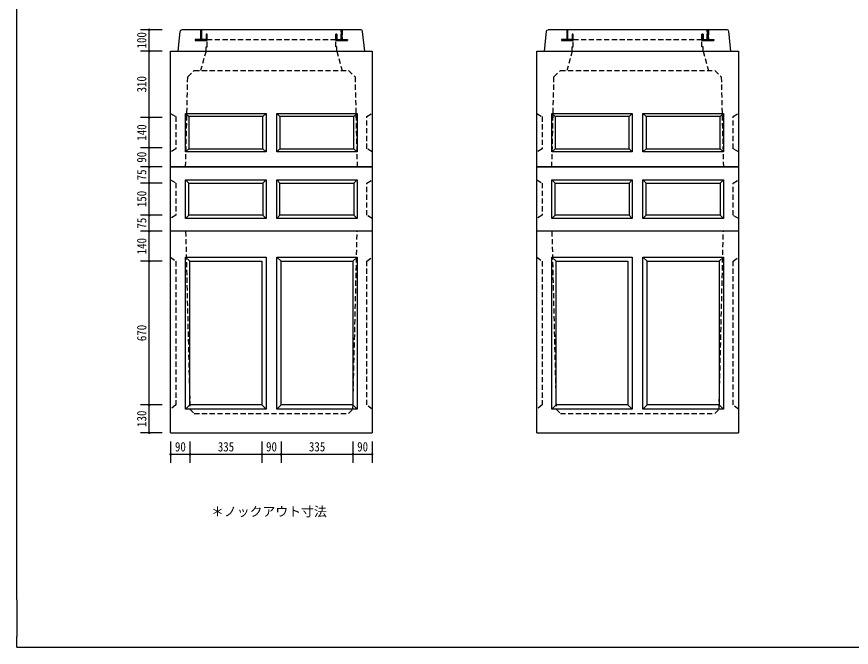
# Model space of a CAD drawing. Units: millimetres, scale not verified. Extents: x -3704 to 3796, y -2790 to 2696.
# Drawn here: x -3704 to 189, y -2790 to 151 of the extents above; entities that cross this region are included whole.
import ezdxf
from ezdxf.enums import TextEntityAlignment as Align

# ---------------------------------------------------------------- set-up
doc = ezdxf.new("R2010")
doc.units = ezdxf.units.MM
doc.header["$LTSCALE"] = 20
doc.linetypes.add('DASHED1', pattern=[1.8, 1.2, -0.6])
doc.layers.add('0-0_レイヤ_1', color=7, linetype='Continuous')
doc.layers.add('0-9_レイヤ10', color=7, linetype='Continuous')
doc.styles.add('HG丸ｺﾞｼｯｸM-PRO', font='')
doc.styles.add('ＭＳ ゴシック', font='')
doc.styles.get('HG丸ｺﾞｼｯｸM-PRO').set_extended_font_data('HG丸ｺﾞｼｯｸM-PRO')
doc.styles.get('ＭＳ ゴシック').set_extended_font_data('MS Gothic')

msp = doc.modelspace()

# ---------------------------------------------------------------- hatches: boundary and pattern name
at = {"layer": '0-9_レイヤ10'}
for points in [[(-3080.12, 90, 1), (-3092.12, 90, 1)], [(-3080.12, -10, 1), (-3092.12, -10, 1)], [(-3080.12, -320, 1), (-3092.12, -320, 1)], [(-3080.12, -460, 1), (-3092.12, -460, 1)], [(-3080.12, -550, 1), (-3092.12, -550, 1)], [(-3080.12, -625, 1), (-3092.12, -625, 1)], [(-3080.12, -775, 1), (-3092.12, -775, 1)], [(-3080.12, -850, 1), (-3092.12, -850, 1)], [(-3080.12, -990, 1), (-3092.12, -990, 1)], [(-3080.12, -1660, 1), (-3092.12, -1660, 1)], [(-3080.12, -1790, 1), (-3092.12, -1790, 1)], [(-2980.12, -1890, 1), (-2992.12, -1890, 1)], [(-2890.12, -1890, 1), (-2902.12, -1890, 1)], [(-2555.12, -1890, 1), (-2567.12, -1890, 1)], [(-2465.12, -1890, 1), (-2477.12, -1890, 1)], [(-2130.12, -1890, 1), (-2142.12, -1890, 1)], [(-2040.12, -1890, 1), (-2052.12, -1890, 1)]]:
    msp.add_hatch(color=256, dxfattribs=at).paths.add_polyline_path(points)

# ---------------------------------------------------------------- linework, layer by layer
at = {"layer": '0-0_レイヤ_1'}
for p, q in [((-3704.12, -2568.82), (-3704.12, 2646.47)), ((-2951.12, -10), (-2941.12, 82.5)), ((-2098.62, 90), (-2933.62, 90)), ((-2846.12, 90), (-2846.12, 45)), ((-2841.12, 90), (-2846.12, 90)), ((-2846.12, 88), (-2841.12, 88)), ((-2846.12, 86), (-2841.12, 86)), ((-2846.12, 84), (-2841.12, 84)), ((-2846.12, 82), (-2841.12, 82)), ((-2846.12, 80), (-2841.12, 80)), ((-2846.12, 78), (-2841.12, 78)), ((-2841.12, 45), (-2841.12, 90)), ((-2191.12, 90), (-2191.12, 45)), ((-2186.12, 90), (-2191.12, 90)), ((-2191.12, 88), (-2186.12, 88)), ((-2191.12, 86), (-2186.12, 86)), ((-2191.12, 84), (-2186.12, 84)), ((-2191.12, 82), (-2186.12, 82)), ((-2191.12, 80), (-2186.12, 80)), ((-2191.12, 78), (-2186.12, 78)), ((-2186.12, 45), (-2186.12, 90)), ((-2081.12, -10), (-2091.12, 82.5)), ((-1243.12, -10), (-1233.12, 82.5)), ((-390.62, 90), (-1225.62, 90)), ((-1138.12, 90), (-1138.12, 45)), ((-1133.12, 90), (-1138.12, 90)), ((-1138.12, 88), (-1133.12, 88)), ((-1138.12, 86), (-1133.12, 86)), ((-1138.12, 84), (-1133.12, 84)), ((-1138.12, 82), (-1133.12, 82)), ((-1138.12, 80), (-1133.12, 80)), ((-1138.12, 78), (-1133.12, 78)), ((-1133.12, 45), (-1133.12, 90)), ((-483.12, 90), (-483.12, 45)), ((-478.12, 90), (-483.12, 90)), ((-483.12, 88), (-478.12, 88)), ((-483.12, 86), (-478.12, 86)), ((-483.12, 84), (-478.12, 84)), ((-483.12, 82), (-478.12, 82)), ((-483.12, 80), (-478.12, 80)), ((-483.12, 78), (-478.12, 78)), ((-478.12, 45), (-478.12, 90)), ((-373.12, -10), (-383.12, 82.5)), ((-2871.12, 45), (-2871.12, 40)), ((-2821.12, 45), (-2871.12, 45)), ((-2871.12, 44), (-2821.12, 44)), ((-2871.12, 42), (-2821.12, 42)), ((-2871.12, 40), (-2821.12, 40)), ((-2871.12, 40), (-2821.12, 40)), ((-2846.12, 76), (-2841.12, 76)), ((-2846.12, 74), (-2841.12, 74)), ((-2846.12, 72), (-2841.12, 72)), ((-2846.12, 70), (-2841.12, 70)), ((-2846.12, 68), (-2841.12, 68)), ((-2846.12, 66), (-2841.12, 66)), ((-2846.12, 64), (-2841.12, 64)), ((-2846.12, 62), (-2841.12, 62)), ((-2846.12, 60), (-2841.12, 60)), ((-2846.12, 58), (-2841.12, 58)), ((-2846.12, 56), (-2841.12, 56)), ((-2846.12, 54), (-2841.12, 54)), ((-2846.12, 52), (-2841.12, 52)), ((-2846.12, 50), (-2841.12, 50)), ((-2846.12, 48), (-2841.12, 48)), ((-2846.12, 46), (-2841.12, 46)), ((-2821.12, 70), (-2816.12, 70)), ((-2821.12, 70), (-2821.12, 40)), ((-2816.12, 70), (-2821.12, 70)), ((-2821.12, 68), (-2816.12, 68)), ((-2821.12, 66), (-2816.12, 66)), ((-2821.12, 64), (-2816.12, 64)), ((-2821.12, 62), (-2816.12, 62)), ((-2821.12, 60), (-2816.12, 60)), ((-2821.12, 58), (-2816.12, 58)), ((-2821.12, 56), (-2816.12, 56)), ((-2821.12, 54), (-2816.12, 54)), ((-2821.12, 52), (-2816.12, 52)), ((-2821.12, 50), (-2816.12, 50)), ((-2821.12, 48), (-2816.12, 48)), ((-2821.12, 46), (-2816.12, 46)), ((-2821.12, 44), (-2816.12, 44)), ((-2821.12, 42), (-2816.12, 42)), ((-2821.12, 40), (-2816.12, 40)), ((-2821.12, 40), (-2816.12, 40)), ((-2816.12, 40), (-2816.12, 70)), ((-2216.12, 70), (-2216.12, 45)), ((-2211.12, 70), (-2216.12, 70)), ((-2216.12, 68), (-2211.12, 68)), ((-2216.12, 66), (-2211.12, 66)), ((-2216.12, 64), (-2211.12, 64)), ((-2216.12, 62), (-2211.12, 62)), ((-2216.12, 60), (-2211.12, 60)), ((-2216.12, 58), (-2211.12, 58)), ((-2216.12, 56), (-2211.12, 56)), ((-2216.12, 54), (-2211.12, 54)), ((-2216.12, 52), (-2211.12, 52)), ((-2216.12, 50), (-2211.12, 50)), ((-2216.12, 48), (-2211.12, 48)), ((-2216.12, 46), (-2211.12, 46)), ((-2216.12, 40), (-2216.12, 45)), ((-2216.12, 45), (-2161.12, 45)), ((-2216.12, 45), (-2211.12, 45)), ((-2216.12, 44), (-2161.12, 44)), ((-2216.12, 42), (-2161.12, 42)), ((-2216.12, 40), (-2161.12, 40)), ((-2161.12, 40), (-2216.12, 40)), ((-2211.12, 45), (-2211.12, 70)), ((-2191.12, 76), (-2186.12, 76)), ((-2191.12, 74), (-2186.12, 74)), ((-2191.12, 72), (-2186.12, 72)), ((-2191.12, 70), (-2186.12, 70)), ((-2191.12, 68), (-2186.12, 68)), ((-2191.12, 66), (-2186.12, 66)), ((-2191.12, 64), (-2186.12, 64)), ((-2191.12, 62), (-2186.12, 62)), ((-2191.12, 60), (-2186.12, 60)), ((-2191.12, 58), (-2186.12, 58)), ((-2191.12, 56), (-2186.12, 56)), ((-2191.12, 54), (-2186.12, 54)), ((-2191.12, 52), (-2186.12, 52)), ((-2191.12, 50), (-2186.12, 50)), ((-2191.12, 48), (-2186.12, 48)), ((-2191.12, 46), (-2186.12, 46)), ((-2191.12, 45), (-2186.12, 45)), ((-2161.12, 45), (-2161.12, 40)), ((-1163.12, 45), (-1163.12, 40)), ((-1113.12, 45), (-1163.12, 45)), ((-1163.12, 44), (-1113.12, 44)), ((-1163.12, 42), (-1113.12, 42)), ((-1163.12, 40), (-1113.12, 40)), ((-1163.12, 40), (-1113.12, 40)), ((-1138.12, 76), (-1133.12, 76)), ((-1138.12, 74), (-1133.12, 74)), ((-1138.12, 72), (-1133.12, 72)), ((-1138.12, 70), (-1133.12, 70)), ((-1138.12, 68), (-1133.12, 68)), ((-1138.12, 66), (-1133.12, 66)), ((-1138.12, 64), (-1133.12, 64)), ((-1138.12, 62), (-1133.12, 62)), ((-1138.12, 60), (-1133.12, 60)), ((-1138.12, 58), (-1133.12, 58)), ((-1138.12, 56), (-1133.12, 56)), ((-1138.12, 54), (-1133.12, 54)), ((-1138.12, 52), (-1133.12, 52)), ((-1138.12, 50), (-1133.12, 50)), ((-1138.12, 48), (-1133.12, 48)), ((-1138.12, 46), (-1133.12, 46)), ((-1113.12, 70), (-1108.12, 70)), ((-1113.12, 70), (-1113.12, 40)), ((-1108.12, 70), (-1113.12, 70)), ((-1113.12, 68), (-1108.12, 68)), ((-1113.12, 66), (-1108.12, 66)), ((-1113.12, 64), (-1108.12, 64)), ((-1113.12, 62), (-1108.12, 62)), ((-1113.12, 60), (-1108.12, 60)), ((-1113.12, 58), (-1108.12, 58)), ((-1113.12, 56), (-1108.12, 56)), ((-1113.12, 54), (-1108.12, 54)), ((-1113.12, 52), (-1108.12, 52)), ((-1113.12, 50), (-1108.12, 50)), ((-1113.12, 48), (-1108.12, 48)), ((-1113.12, 46), (-1108.12, 46)), ((-1113.12, 44), (-1108.12, 44)), ((-1113.12, 42), (-1108.12, 42)), ((-1113.12, 40), (-1108.12, 40)), ((-1113.12, 40), (-1108.12, 40)), ((-1108.12, 40), (-1108.12, 70)), ((-508.12, 70), (-508.12, 45)), ((-503.12, 70), (-508.12, 70)), ((-508.12, 68), (-503.12, 68)), ((-508.12, 66), (-503.12, 66)), ((-508.12, 64), (-503.12, 64)), ((-508.12, 62), (-503.12, 62)), ((-508.12, 60), (-503.12, 60)), ((-508.12, 58), (-503.12, 58)), ((-508.12, 56), (-503.12, 56)), ((-508.12, 54), (-503.12, 54)), ((-508.12, 52), (-503.12, 52)), ((-508.12, 50), (-503.12, 50)), ((-508.12, 48), (-503.12, 48)), ((-508.12, 46), (-503.12, 46)), ((-508.12, 40), (-508.12, 45)), ((-508.12, 45), (-453.12, 45)), ((-508.12, 45), (-503.12, 45)), ((-508.12, 44), (-453.12, 44)), ((-508.12, 42), (-453.12, 42)), ((-508.12, 40), (-453.12, 40)), ((-453.12, 40), (-508.12, 40)), ((-503.12, 45), (-503.12, 70)), ((-483.12, 76), (-478.12, 76)), ((-483.12, 74), (-478.12, 74)), ((-483.12, 72), (-478.12, 72)), ((-483.12, 70), (-478.12, 70)), ((-483.12, 68), (-478.12, 68)), ((-483.12, 66), (-478.12, 66)), ((-483.12, 64), (-478.12, 64)), ((-483.12, 62), (-478.12, 62)), ((-483.12, 60), (-478.12, 60)), ((-483.12, 58), (-478.12, 58)), ((-483.12, 56), (-478.12, 56)), ((-483.12, 54), (-478.12, 54)), ((-483.12, 52), (-478.12, 52)), ((-483.12, 50), (-478.12, 50)), ((-483.12, 48), (-478.12, 48)), ((-483.12, 46), (-478.12, 46)), ((-483.12, 45), (-478.12, 45)), ((-453.12, 45), (-453.12, 40)), ((-2951.12, -10), (-2081.12, -10)), ((-1243.12, -10), (-373.12, -10)), ((-2916.12, -300), (-2901.12, -315)), ((-2556.12, -315), (-2541.12, -300)), ((-2491.12, -300), (-2476.12, -315)), ((-2131.12, -315), (-2116.12, -300)), ((-1208.12, -300), (-1193.12, -315)), ((-848.12, -315), (-833.12, -300)), ((-783.12, -300), (-768.12, -315)), ((-423.12, -315), (-408.12, -300)), ((-2541.12, -480), (-2556.12, -465)), ((-2116.12, -480), (-2131.12, -465)), ((-833.12, -480), (-848.12, -465)), ((-408.12, -480), (-423.12, -465)), ((-2986.12, -550), (-2046.12, -550)), ((-1278.12, -550), (-338.12, -550)), ((-2541.12, -610), (-2556.12, -625)), ((-2131.12, -625), (-2116.12, -610)), ((-833.12, -610), (-848.12, -625)), ((-423.12, -625), (-408.12, -610)), ((-2916.12, -790), (-2901.12, -775)), ((-2541.12, -790), (-2556.12, -775)), ((-2491.12, -790), (-2476.12, -775)), ((-2116.12, -790), (-2131.12, -775)), ((-1208.12, -790), (-1193.12, -775)), ((-833.12, -790), (-848.12, -775)), ((-783.12, -790), (-768.12, -775)), ((-408.12, -790), (-423.12, -775)), ((-2986.12, -1790), (-2986.12, -850)), ((-2046.12, -850), (-2046.12, -1790)), ((-1278.12, -1790), (-1278.12, -850)), ((-338.12, -850), (-338.12, -1790)), ((-2896.12, -990), (-2916.12, -970)), ((-2916.12, -970), (-2541.12, -970)), ((-2916.12, -1680), (-2916.12, -970)), ((-2541.12, -970), (-2541.12, -1680)), ((-2491.12, -970), (-2471.12, -990)), ((-2491.12, -970), (-2116.12, -970)), ((-2491.12, -1680), (-2491.12, -970)), ((-2116.12, -970), (-2136.12, -990)), ((-2116.12, -970), (-2116.12, -1680)), ((-1188.12, -990), (-1208.12, -970)), ((-1208.12, -970), (-833.12, -970)), ((-1208.12, -1680), (-1208.12, -970)), ((-833.12, -970), (-833.12, -1680)), ((-783.12, -970), (-763.12, -990)), ((-783.12, -970), (-408.12, -970)), ((-783.12, -1680), (-783.12, -970)), ((-408.12, -970), (-428.12, -990)), ((-408.12, -970), (-408.12, -1680)), ((-2896.12, -990), (-2561.12, -990)), ((-2896.12, -1660), (-2896.12, -990)), ((-2561.12, -990), (-2561.12, -1660)), ((-2471.12, -990), (-2136.12, -990)), ((-2471.12, -1660), (-2471.12, -990)), ((-2136.12, -990), (-2136.12, -1660)), ((-1188.12, -990), (-853.12, -990)), ((-1188.12, -1660), (-1188.12, -990)), ((-853.12, -990), (-853.12, -1660)), ((-763.12, -990), (-428.12, -990)), ((-763.12, -1660), (-763.12, -990)), ((-428.12, -990), (-428.12, -1660)), ((-2916.12, -1680), (-2896.12, -1660)), ((-2561.12, -1660), (-2896.12, -1660)), ((-2541.12, -1680), (-2561.12, -1660)), ((-2491.12, -1680), (-2471.12, -1660)), ((-2136.12, -1660), (-2471.12, -1660)), ((-2116.12, -1680), (-2136.12, -1660)), ((-1208.12, -1680), (-1188.12, -1660)), ((-853.12, -1660), (-1188.12, -1660)), ((-833.12, -1680), (-853.12, -1660)), ((-783.12, -1680), (-763.12, -1660)), ((-428.12, -1660), (-763.12, -1660)), ((-408.12, -1680), (-428.12, -1660)), ((-2541.12, -1680), (-2916.12, -1680)), ((-2116.12, -1680), (-2491.12, -1680)), ((-833.12, -1680), (-1208.12, -1680)), ((-408.12, -1680), (-783.12, -1680)), ((-2986.12, -1790), (-2046.12, -1790)), ((-1278.12, -1790), (-338.12, -1790)), ((-3704.12, -2568.82), (-3704.12, -2740.32)), ((-3704.12, -2790.32), (-3704.12, -2740.32)), ((-3704.12, -2790.32), (-3532.94, -2790.32))]:
    msp.add_line(p, q, dxfattribs=at)
at = {"layer": '0-0_レイヤ_1', "linetype": 'DASHED1'}
for p, q in [((-2846.12, 90), (-2846.12, 45)), ((-2841.12, 90), (-2846.12, 90)), ((-2841.12, 45), (-2841.12, 90)), ((-2191.12, 90), (-2186.12, 90)), ((-2191.12, 45), (-2191.12, 90)), ((-2186.12, 90), (-2186.12, 45)), ((-1138.12, 90), (-1138.12, 45)), ((-1133.12, 90), (-1138.12, 90)), ((-1133.12, 45), (-1133.12, 90)), ((-483.12, 90), (-478.12, 90)), ((-483.12, 45), (-483.12, 90)), ((-478.12, 90), (-478.12, 45)), ((-2871.12, 45), (-2871.12, 40)), ((-2846.12, 45), (-2871.12, 45)), ((-2871.12, 40), (-2816.12, 40)), ((-2821.12, 45), (-2841.12, 45)), ((-2821.12, 70), (-2821.12, 45)), ((-2816.12, 70), (-2821.12, 70)), ((-2816.12, 10), (-2816.12, 70)), ((-2816.12, 45), (-2216.12, 45)), ((-2216.12, 70), (-2211.12, 70)), ((-2216.12, 10), (-2216.12, 70)), ((-2161.12, 40), (-2216.12, 40)), ((-2211.12, 70), (-2211.12, 45)), ((-2211.12, 45), (-2191.12, 45)), ((-2186.12, 45), (-2161.12, 45)), ((-2161.12, 45), (-2161.12, 40)), ((-1163.12, 45), (-1163.12, 40)), ((-1138.12, 45), (-1163.12, 45)), ((-1163.12, 40), (-1108.12, 40)), ((-1113.12, 45), (-1133.12, 45)), ((-1113.12, 70), (-1113.12, 45)), ((-1108.12, 70), (-1113.12, 70)), ((-1108.12, 10), (-1108.12, 70)), ((-1108.12, 45), (-508.12, 45)), ((-508.12, 70), (-503.12, 70)), ((-508.12, 10), (-508.12, 70)), ((-453.12, 40), (-508.12, 40)), ((-503.12, 70), (-503.12, 45)), ((-503.12, 45), (-483.12, 45)), ((-478.12, 45), (-453.12, 45)), ((-453.12, 45), (-453.12, 40)), ((-2821.12, 10), (-2816.12, 10)), ((-2821.12, -10), (-2821.12, 10)), ((-2211.12, 10), (-2216.12, 10)), ((-2211.12, -10), (-2211.12, 10)), ((-1113.12, 10), (-1108.12, 10)), ((-1113.12, -10), (-1113.12, 10)), ((-503.12, 10), (-508.12, 10)), ((-503.12, -10), (-503.12, 10)), ((-2821.12, -10), (-2846.12, -100)), ((-2211.12, -10), (-2186.12, -100)), ((-1113.12, -10), (-1138.12, -100)), ((-503.12, -10), (-478.12, -100)), ((-2916.12, -850), (-2896.12, -1680)), ((-2136.12, -1680), (-2116.12, -850)), ((-1208.12, -850), (-1188.12, -1680)), ((-428.12, -1680), (-408.12, -850)), ((-2986.12, -970), (-2961.12, -990)), ((-2071.12, -990), (-2046.12, -970)), ((-1278.12, -970), (-1253.12, -990)), ((-363.12, -990), (-338.12, -970)), ((-2961.12, -990), (-2961.12, -1660)), ((-2071.12, -1660), (-2071.12, -990)), ((-1253.12, -990), (-1253.12, -1660)), ((-363.12, -1660), (-363.12, -990)), ((-2961.12, -1660), (-2986.12, -1680)), ((-2046.12, -1680), (-2071.12, -1660)), ((-1253.12, -1660), (-1278.12, -1680)), ((-338.12, -1680), (-363.12, -1660)), ((-2896.12, -1680), (-2876.12, -1700)), ((-2876.12, -1700), (-2156.12, -1700)), ((-2156.12, -1700), (-2136.12, -1680)), ((-1188.12, -1680), (-1168.12, -1700)), ((-1168.12, -1700), (-448.12, -1700)), ((-448.12, -1700), (-428.12, -1680))]:
    msp.add_line(p, q, dxfattribs=at)
at = {"layer": '0-0_レイヤ_1'}
for points in [[(-2941.12, 82.5), (-2939.11, 87.82), (-2933.62, 90)], [(-2091.12, 82.5), (-2093.57, 88.15), (-2098.62, 90)], [(-1233.12, 82.5), (-1231.11, 87.82), (-1225.62, 90)], [(-383.12, 82.5), (-385.57, 88.15), (-390.62, 90)], [(-2916.12, -480), (-2901.12, -465), (-2556.12, -465), (-2556.12, -315), (-2901.12, -315), (-2901.12, -465)], [(-2491.12, -480), (-2476.12, -465), (-2131.12, -465), (-2131.12, -315), (-2476.12, -315), (-2476.12, -465)], [(-1208.12, -480), (-1193.12, -465), (-848.12, -465), (-848.12, -315), (-1193.12, -315), (-1193.12, -465)], [(-783.12, -480), (-768.12, -465), (-423.12, -465), (-423.12, -315), (-768.12, -315), (-768.12, -465)], [(-2916.12, -610), (-2901.12, -625), (-2556.12, -625), (-2556.12, -775), (-2901.12, -775), (-2901.12, -625)], [(-2491.12, -610), (-2476.12, -625), (-2131.12, -625), (-2131.12, -775), (-2476.12, -775), (-2476.12, -625)], [(-1208.12, -610), (-1193.12, -625), (-848.12, -625), (-848.12, -775), (-1193.12, -775), (-1193.12, -625)], [(-783.12, -610), (-768.12, -625), (-423.12, -625), (-423.12, -775), (-768.12, -775), (-768.12, -625)], [(-3532.94, -2790.32), (3545.88, -2790.32), (3795.88, -2790.32), (3795.88, -2740.32)]]:
    msp.add_lwpolyline(points, dxfattribs=at)
for points in [[(-2986.12, -550), (-2986.12, -10), (-2046.12, -10), (-2046.12, -550)], [(-1278.12, -550), (-1278.12, -10), (-338.12, -10), (-338.12, -550)], [(-2916.12, -480), (-2916.12, -300), (-2541.12, -300), (-2541.12, -480)], [(-2491.12, -480), (-2491.12, -300), (-2116.12, -300), (-2116.12, -480)], [(-1208.12, -480), (-1208.12, -300), (-833.12, -300), (-833.12, -480)], [(-783.12, -480), (-783.12, -300), (-408.12, -300), (-408.12, -480)], [(-2986.12, -850), (-2986.12, -550), (-2046.12, -550), (-2046.12, -850)], [(-1278.12, -850), (-1278.12, -550), (-338.12, -550), (-338.12, -850)], [(-2916.12, -610), (-2541.12, -610), (-2541.12, -790), (-2916.12, -790)], [(-2491.12, -610), (-2116.12, -610), (-2116.12, -790), (-2491.12, -790)], [(-1208.12, -610), (-833.12, -610), (-833.12, -790), (-1208.12, -790)], [(-783.12, -610), (-408.12, -610), (-408.12, -790), (-783.12, -790)]]:
    msp.add_lwpolyline(points, close=True, dxfattribs=at)
at = {"layer": '0-0_レイヤ_1', "linetype": 'DASHED1'}
for points in [[(-2916.12, -550), (-2906.12, -130), (-2876.12, -100), (-2156.12, -100), (-2126.12, -130), (-2116.12, -550)], [(-1208.12, -550), (-1198.12, -130), (-1168.12, -100), (-448.12, -100), (-418.12, -130), (-408.12, -550)], [(-2986.12, -300), (-2961.12, -315), (-2961.12, -465), (-2986.12, -480)], [(-2046.12, -480), (-2071.12, -465), (-2071.12, -315), (-2046.12, -300)], [(-1278.12, -300), (-1253.12, -315), (-1253.12, -465), (-1278.12, -480)], [(-338.12, -480), (-363.12, -465), (-363.12, -315), (-338.12, -300)], [(-2986.12, -610), (-2961.12, -625), (-2961.12, -775), (-2986.12, -790)], [(-2046.12, -790), (-2071.12, -775), (-2071.12, -625), (-2046.12, -610)], [(-1278.12, -610), (-1253.12, -625), (-1253.12, -775), (-1278.12, -790)], [(-338.12, -790), (-363.12, -775), (-363.12, -625), (-338.12, -610)]]:
    msp.add_lwpolyline(points, dxfattribs=at)
at = {"layer": '0-9_レイヤ10'}
for p, q in [((-3026.12, 90), (-3126.12, 90)), ((-3086.12, -10), (-3086.12, 90)), ((-3026.12, -10), (-3126.12, -10)), ((-3086.12, -320), (-3086.12, -10)), ((-3026.12, -320), (-3126.12, -320)), ((-3086.12, -460), (-3086.12, -320)), ((-3026.12, -460), (-3126.12, -460)), ((-3086.12, -550), (-3086.12, -460)), ((-3026.12, -550), (-3126.12, -550)), ((-3086.12, -625), (-3086.12, -550)), ((-3026.12, -625), (-3126.12, -625)), ((-3086.12, -775), (-3086.12, -625)), ((-3026.12, -775), (-3126.12, -775)), ((-3086.12, -850), (-3086.12, -775)), ((-3026.12, -850), (-3126.12, -850)), ((-3086.12, -990), (-3086.12, -850)), ((-3026.12, -990), (-3126.12, -990)), ((-3086.12, -1660), (-3086.12, -990)), ((-3026.12, -1660), (-3126.12, -1660)), ((-3086.12, -1790), (-3086.12, -1660)), ((-3026.12, -1790), (-3126.12, -1790)), ((-2986.12, -1830), (-2986.12, -1930)), ((-2896.12, -1830), (-2896.12, -1930)), ((-2561.12, -1830), (-2561.12, -1930)), ((-2471.12, -1830), (-2471.12, -1930)), ((-2136.12, -1830), (-2136.12, -1930)), ((-2046.12, -1830), (-2046.12, -1930)), ((-2986.12, -1890), (-2896.12, -1890)), ((-2896.12, -1890), (-2561.12, -1890)), ((-2561.12, -1890), (-2471.12, -1890)), ((-2471.12, -1890), (-2136.12, -1890)), ((-2136.12, -1890), (-2046.12, -1890))]:
    msp.add_line(p, q, dxfattribs=at)

# ---------------------------------------------------------------- texts
at = {"layer": '0-9_レイヤ10', "style": 'ＭＳ ゴシック', "width": 0.85}
for s, p in [('100', (-3086.12, 2.5)), ('310', (-3086.12, -202.5)), ('140', (-3086.12, -427.5)), ('90', (-3086.12, -530)), ('75', (-3086.12, -612.5)), ('150', (-3086.12, -737.5)), ('75', (-3086.12, -837.5)), ('140', (-3086.12, -957.5)), ('670', (-3086.12, -1362.5)), ('130', (-3086.12, -1762.5))]:
    msp.add_text(s, height=43.99, rotation=90, dxfattribs=at).set_placement(p, align=Align.BOTTOM_LEFT)
for s, p in [('90', (-2966.12, -1890)), ('335', (-2766.12, -1890)), ('90', (-2541.12, -1890)), ('335', (-2341.12, -1890)), ('90', (-2116.12, -1890))]:
    msp.add_text(s, height=43.99, dxfattribs=at).set_placement(p, align=Align.BOTTOM_LEFT)
at = {"layer": '0-9_レイヤ10', "style": 'HG丸ｺﾞｼｯｸM-PRO'}
msp.add_text('＊ノックアウト寸法', height=43.99, dxfattribs=at).set_placement((-2797.61, -2192.47), align=Align.BOTTOM_LEFT)

doc.saveas('drawing.dxf')
